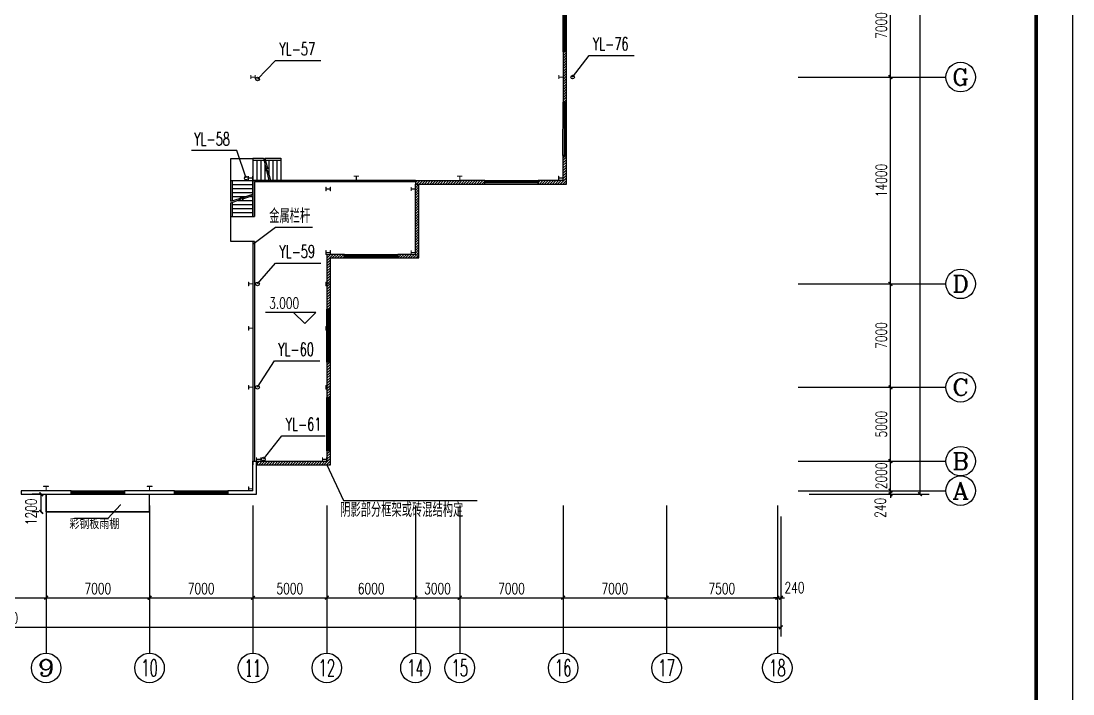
# Model space of a CAD drawing. Extents: x -4407041 to 173436, y -470270 to -29437.
# Drawn here: x -59083 to 12128, y -261544 to -215987 of the extents above; entities that cross this region are included whole.
import ezdxf
from ezdxf.enums import TextEntityAlignment as Align

# ---------------------------------------------------------------- set-up
doc = ezdxf.new("R2010")
doc.units = 0
doc.header["$LTSCALE"] = 1000
doc.header["$MEASUREMENT"] = 0
for name, color, linetype in [('AXIS', 3, 'Continuous'), ('AXIS_TEXT', 7, 'Continuous'), ('DIM_ELEV', 3, 'Continuous'), ('DIM_LEAD', 3, 'Continuous'), ('DIM_雨水', 3, 'Continuous'), ('PUB_DIM', 3, 'Continuous'), ('PUB_HATCH', 8, 'Continuous'), ('PUB_TEXT', 7, 'Continuous'), ('PUB_TITLE', 4, 'Continuous'), ('STAIR', 2, 'Continuous'), ('VPIPE-雨水', 4, 'Continuous'), ('WALL', 9, 'Continuous'), ('WINDOW', 4, 'Continuous')]:
    doc.layers.add(name, color=color, linetype=linetype)
doc.layers.add('STXT_XG_THIN', color=2, linetype='Continuous', lineweight=0)
doc.styles.add('_TCH_AXIS', font='COMPLEX', dxfattribs={"bigfont": 'GBCBIG'})
doc.styles.add('_TCH_DIM', font='SIMPLEX', dxfattribs={"bigfont": 'GBCBIG'})
doc.styles.add('_TCH_DIM_T3', font='SIMPLEX', dxfattribs={"width": 0.705882, "bigfont": 'GBCBIG'})
doc.styles.add('_TWT_SERIAL', font='COMPLEX', dxfattribs={"width": 0.8, "height": 3.5, "bigfont": 'HZTXT'})
doc.styles.add('COMPLEX', font='COMPLEX')
doc.dimstyles.new('_TCH_ARCH&&250', dxfattribs={"dimtxt": 743.75, "dimasz": 250, "dimexe": 625, "dimexo": 750, "dimgap": 250, "dimtad": 1, "dimdec": 0, "dimzin": 0, "dimdsep": 46, "dimtxsty": '_TCH_DIM_T3', "dimblk": 'ARCHTICK', "dimcen": 0.09, "dimclrt": 7, "dimazin": 2, "dimtfac": 1, "dimtdec": 0, "dimtix": 1, "dimtmove": 2, "dimatfit": 3, "dimfxl": 0, "dimtolj": 1, "dimtzin": 0, "dimarcsym": 0})
pattern_1 = [(45, (0, 89.76), (-88.38838, 88.38838), [])]

# ---------------------------------------------------------------- blocks, each defined once
blk = doc.blocks.new('_ArchTick')
at = {"color": 0, "linetype": 'ByBlock', "const_width": 0.4}
blk.add_lwpolyline([(-0.5, -0.5), (0.5, 0.5)], dxfattribs=at)
blk = doc.blocks.new('*D283')
at = {"layer": 'Defpoints', "color": 0}
for p in [(-57715, -248022), (-57133, -248022), (-57133, -249222)]:
    blk.add_point(p, dxfattribs=at)
at = {"layer": 'PUB_DIM', "color": 0, "lineweight": -2}
for p, q in [((-57883, -248022), (-58340, -248022)), ((-57715, -249222), (-57715, -248022)), ((-57883, -249222), (-58340, -249222))]:
    blk.add_line(p, q, dxfattribs=at)
at = {"layer": 'PUB_DIM', "color": 0, "lineweight": -2, "xscale": 250, "yscale": 250, "zscale": 250}
for p, rotation in [((-57715, -248022), 90), ((-57715, -249222), 270)]:
    blk.add_blockref('_ArchTick', p, dxfattribs=dict(at, rotation=rotation))
at = {"layer": 'PUB_DIM', "color": 7, "insert": (-58402, -249222), "char_height": 743.8, "attachment_point": 5, "rotation": 90, "style": '_TCH_DIM_T3'}
blk.add_mtext('\\A1;1200', dxfattribs=at)
blk = doc.blocks.new('*D310')
at = {"layer": 'AXIS', "color": 0, "lineweight": -2}
for p, q in [((-64383, -249532), (-64383, -255657)), ((-57383, -249532), (-57383, -255657)), ((-64383, -255032), (-57383, -255032))]:
    blk.add_line(p, q, dxfattribs=at)
at = {"layer": 'Defpoints', "color": 0}
for p in [(-64383, -248782), (-57383, -248782), (-57383, -255032)]:
    blk.add_point(p, dxfattribs=at)
at = {"layer": 'AXIS', "color": 0, "lineweight": -2, "xscale": 250, "yscale": 250, "zscale": 250, "rotation": 180}
blk.add_blockref('_ArchTick', (-64383, -255032), dxfattribs=at)
at = {"layer": 'AXIS', "color": 0, "lineweight": -2, "xscale": 250, "yscale": 250, "zscale": 250}
blk.add_blockref('_ArchTick', (-57383, -255032), dxfattribs=at)
at = {"layer": 'AXIS', "color": 7, "insert": (-60883, -254410), "char_height": 743.8, "attachment_point": 5, "style": '_TCH_DIM_T3'}
blk.add_mtext('\\A1;7000', dxfattribs=at)
blk = doc.blocks.new('*D311')
at = {"layer": 'AXIS', "color": 0, "lineweight": -2}
for p, q in [((-57383, -249532), (-57383, -255657)), ((-50383, -249532), (-50383, -255657)), ((-57383, -255032), (-50383, -255032))]:
    blk.add_line(p, q, dxfattribs=at)
at = {"layer": 'Defpoints', "color": 0}
for p in [(-57383, -248782), (-50383, -248782), (-50383, -255032)]:
    blk.add_point(p, dxfattribs=at)
at = {"layer": 'AXIS', "color": 0, "lineweight": -2, "xscale": 250, "yscale": 250, "zscale": 250, "rotation": 180}
blk.add_blockref('_ArchTick', (-57383, -255032), dxfattribs=at)
at = {"layer": 'AXIS', "color": 0, "lineweight": -2, "xscale": 250, "yscale": 250, "zscale": 250}
blk.add_blockref('_ArchTick', (-50383, -255032), dxfattribs=at)
at = {"layer": 'AXIS', "color": 7, "insert": (-53883, -254410), "char_height": 743.8, "attachment_point": 5, "style": '_TCH_DIM_T3'}
blk.add_mtext('\\A1;7000', dxfattribs=at)
blk = doc.blocks.new('*D312')
at = {"layer": 'AXIS', "color": 0, "lineweight": -2}
for p, q in [((-50383, -249532), (-50383, -255657)), ((-43383, -249532), (-43383, -255657)), ((-50383, -255032), (-43383, -255032))]:
    blk.add_line(p, q, dxfattribs=at)
at = {"layer": 'Defpoints', "color": 0}
for p in [(-50383, -248782), (-43383, -248782), (-43383, -255032)]:
    blk.add_point(p, dxfattribs=at)
at = {"layer": 'AXIS', "color": 0, "lineweight": -2, "xscale": 250, "yscale": 250, "zscale": 250, "rotation": 180}
blk.add_blockref('_ArchTick', (-50383, -255032), dxfattribs=at)
at = {"layer": 'AXIS', "color": 0, "lineweight": -2, "xscale": 250, "yscale": 250, "zscale": 250}
blk.add_blockref('_ArchTick', (-43383, -255032), dxfattribs=at)
at = {"layer": 'AXIS', "color": 7, "insert": (-46883, -254410), "char_height": 743.8, "attachment_point": 5, "style": '_TCH_DIM_T3'}
blk.add_mtext('\\A1;7000', dxfattribs=at)
blk = doc.blocks.new('*D313')
at = {"layer": 'AXIS', "color": 0, "lineweight": -2}
for p, q in [((-43383, -249532), (-43383, -255657)), ((-38383, -249532), (-38383, -255657)), ((-43383, -255032), (-38383, -255032))]:
    blk.add_line(p, q, dxfattribs=at)
at = {"layer": 'Defpoints', "color": 0}
for p in [(-43383, -248782), (-38383, -248782), (-38383, -255032)]:
    blk.add_point(p, dxfattribs=at)
at = {"layer": 'AXIS', "color": 0, "lineweight": -2, "xscale": 250, "yscale": 250, "zscale": 250, "rotation": 180}
blk.add_blockref('_ArchTick', (-43383, -255032), dxfattribs=at)
at = {"layer": 'AXIS', "color": 0, "lineweight": -2, "xscale": 250, "yscale": 250, "zscale": 250}
blk.add_blockref('_ArchTick', (-38383, -255032), dxfattribs=at)
at = {"layer": 'AXIS', "color": 7, "insert": (-40883, -254410), "char_height": 743.8, "attachment_point": 5, "style": '_TCH_DIM_T3'}
blk.add_mtext('\\A1;5000', dxfattribs=at)
blk = doc.blocks.new('*D314')
at = {"layer": 'AXIS', "color": 0, "lineweight": -2}
for p, q in [((-38383, -249532), (-38383, -255657)), ((-32383, -249532), (-32383, -255657)), ((-38383, -255032), (-32383, -255032))]:
    blk.add_line(p, q, dxfattribs=at)
at = {"layer": 'Defpoints', "color": 0}
for p in [(-38383, -248782), (-32383, -248782), (-32383, -255032)]:
    blk.add_point(p, dxfattribs=at)
at = {"layer": 'AXIS', "color": 0, "lineweight": -2, "xscale": 250, "yscale": 250, "zscale": 250, "rotation": 180}
blk.add_blockref('_ArchTick', (-38383, -255032), dxfattribs=at)
at = {"layer": 'AXIS', "color": 0, "lineweight": -2, "xscale": 250, "yscale": 250, "zscale": 250}
blk.add_blockref('_ArchTick', (-32383, -255032), dxfattribs=at)
at = {"layer": 'AXIS', "color": 7, "insert": (-35383, -254410), "char_height": 743.8, "attachment_point": 5, "style": '_TCH_DIM_T3'}
blk.add_mtext('\\A1;6000', dxfattribs=at)
blk = doc.blocks.new('*D315')
at = {"layer": 'AXIS', "color": 0, "lineweight": -2}
for p, q in [((-32383, -249532), (-32383, -255657)), ((-29383, -249532), (-29383, -255657)), ((-32383, -255032), (-29383, -255032))]:
    blk.add_line(p, q, dxfattribs=at)
at = {"layer": 'Defpoints', "color": 0}
for p in [(-32383, -248782), (-29383, -248782), (-29383, -255032)]:
    blk.add_point(p, dxfattribs=at)
at = {"layer": 'AXIS', "color": 0, "lineweight": -2, "xscale": 250, "yscale": 250, "zscale": 250, "rotation": 180}
blk.add_blockref('_ArchTick', (-32383, -255032), dxfattribs=at)
at = {"layer": 'AXIS', "color": 0, "lineweight": -2, "xscale": 250, "yscale": 250, "zscale": 250}
blk.add_blockref('_ArchTick', (-29383, -255032), dxfattribs=at)
at = {"layer": 'AXIS', "color": 7, "insert": (-30883, -254410), "char_height": 743.8, "attachment_point": 5, "style": '_TCH_DIM_T3'}
blk.add_mtext('\\A1;3000', dxfattribs=at)
blk = doc.blocks.new('*D316')
at = {"layer": 'AXIS', "color": 0, "lineweight": -2}
for p, q in [((-29383, -249532), (-29383, -255657)), ((-22383, -249532), (-22383, -255657)), ((-29383, -255032), (-22383, -255032))]:
    blk.add_line(p, q, dxfattribs=at)
at = {"layer": 'Defpoints', "color": 0}
for p in [(-29383, -248782), (-22383, -248782), (-22383, -255032)]:
    blk.add_point(p, dxfattribs=at)
at = {"layer": 'AXIS', "color": 0, "lineweight": -2, "xscale": 250, "yscale": 250, "zscale": 250, "rotation": 180}
blk.add_blockref('_ArchTick', (-29383, -255032), dxfattribs=at)
at = {"layer": 'AXIS', "color": 0, "lineweight": -2, "xscale": 250, "yscale": 250, "zscale": 250}
blk.add_blockref('_ArchTick', (-22383, -255032), dxfattribs=at)
at = {"layer": 'AXIS', "color": 7, "insert": (-25883, -254410), "char_height": 743.8, "attachment_point": 5, "style": '_TCH_DIM_T3'}
blk.add_mtext('\\A1;7000', dxfattribs=at)
blk = doc.blocks.new('*D317')
at = {"layer": 'AXIS', "color": 0, "lineweight": -2}
for p, q in [((-22383, -249532), (-22383, -255657)), ((-15383, -249532), (-15383, -255657)), ((-22383, -255032), (-15383, -255032))]:
    blk.add_line(p, q, dxfattribs=at)
at = {"layer": 'Defpoints', "color": 0}
for p in [(-22383, -248782), (-15383, -248782), (-15383, -255032)]:
    blk.add_point(p, dxfattribs=at)
at = {"layer": 'AXIS', "color": 0, "lineweight": -2, "xscale": 250, "yscale": 250, "zscale": 250, "rotation": 180}
blk.add_blockref('_ArchTick', (-22383, -255032), dxfattribs=at)
at = {"layer": 'AXIS', "color": 0, "lineweight": -2, "xscale": 250, "yscale": 250, "zscale": 250}
blk.add_blockref('_ArchTick', (-15383, -255032), dxfattribs=at)
at = {"layer": 'AXIS', "color": 7, "insert": (-18883, -254410), "char_height": 743.8, "attachment_point": 5, "style": '_TCH_DIM_T3'}
blk.add_mtext('\\A1;7000', dxfattribs=at)
blk = doc.blocks.new('*D318')
at = {"layer": 'AXIS', "color": 0, "lineweight": -2}
for p, q in [((-15383, -249532), (-15383, -255657)), ((-7883, -249532), (-7883, -255657)), ((-15383, -255032), (-7883, -255032))]:
    blk.add_line(p, q, dxfattribs=at)
at = {"layer": 'Defpoints', "color": 0}
for p in [(-15383, -248782), (-7883, -248782), (-7883, -255032)]:
    blk.add_point(p, dxfattribs=at)
at = {"layer": 'AXIS', "color": 0, "lineweight": -2, "xscale": 250, "yscale": 250, "zscale": 250, "rotation": 180}
blk.add_blockref('_ArchTick', (-15383, -255032), dxfattribs=at)
at = {"layer": 'AXIS', "color": 0, "lineweight": -2, "xscale": 250, "yscale": 250, "zscale": 250}
blk.add_blockref('_ArchTick', (-7883, -255032), dxfattribs=at)
at = {"layer": 'AXIS', "color": 7, "insert": (-11633, -254410), "char_height": 743.8, "attachment_point": 5, "style": '_TCH_DIM_T3'}
blk.add_mtext('\\A1;7500', dxfattribs=at)
blk = doc.blocks.new('*D319')
at = {"layer": 'AXIS', "color": 0, "lineweight": -2}
for p, q in [((-7883, -249532), (-7883, -255657)), ((-7643, -249532), (-7643, -255657)), ((-7883, -255032), (-8133, -255032)), ((-7883, -255032), (-7643, -255032)), ((-7643, -255032), (-7393, -255032))]:
    blk.add_line(p, q, dxfattribs=at)
at = {"layer": 'Defpoints', "color": 0}
for p in [(-7883, -248782), (-7643, -248782), (-7643, -255032)]:
    blk.add_point(p, dxfattribs=at)
at = {"layer": 'AXIS', "color": 0, "lineweight": -2, "xscale": 250, "yscale": 250, "zscale": 250}
blk.add_blockref('_ArchTick', (-7883, -255032), dxfattribs=at)
at = {"layer": 'AXIS', "color": 0, "lineweight": -2, "xscale": 250, "yscale": 250, "zscale": 250, "rotation": 180}
blk.add_blockref('_ArchTick', (-7643, -255032), dxfattribs=at)
at = {"layer": 'AXIS', "color": 7, "insert": (-6718, -254344), "char_height": 743.8, "attachment_point": 5, "style": '_TCH_DIM_T3'}
blk.add_mtext('\\A1;240', dxfattribs=at)
blk = doc.blocks.new('*D320')
at = {"layer": 'AXIS', "color": 0, "lineweight": -2}
for p, q in [((-113623, -249532), (-113623, -257657)), ((-7643, -249532), (-7643, -257657)), ((-113623, -257032), (-7643, -257032))]:
    blk.add_line(p, q, dxfattribs=at)
at = {"layer": 'Defpoints', "color": 0}
for p in [(-113623, -248782), (-7643, -248782), (-7643, -257032)]:
    blk.add_point(p, dxfattribs=at)
at = {"layer": 'AXIS', "color": 0, "lineweight": -2, "xscale": 250, "yscale": 250, "zscale": 250, "rotation": 180}
blk.add_blockref('_ArchTick', (-113623, -257032), dxfattribs=at)
at = {"layer": 'AXIS', "color": 0, "lineweight": -2, "xscale": 250, "yscale": 250, "zscale": 250}
blk.add_blockref('_ArchTick', (-7643, -257032), dxfattribs=at)
at = {"layer": 'AXIS', "color": 7, "insert": (-60633, -256410), "char_height": 743.8, "attachment_point": 5, "style": '_TCH_DIM_T3'}
blk.add_mtext('\\A1;105980', dxfattribs=at)
blk = doc.blocks.new('*D321')
at = {"layer": 'AXIS', "color": 0, "lineweight": -2}
for p, q in [((-5726, -247782), (399, -247782)), ((-226, -247782), (-226, -247532)), ((-226, -248022), (-226, -247782)), ((-5726, -248022), (399, -248022)), ((-226, -248022), (-226, -248272))]:
    blk.add_line(p, q, dxfattribs=at)
at = {"layer": 'Defpoints', "color": 0}
for p in [(-6476, -247782), (-226, -247782), (-6476, -248022)]:
    blk.add_point(p, dxfattribs=at)
at = {"layer": 'AXIS', "color": 0, "lineweight": -2, "xscale": 250, "yscale": 250, "zscale": 250}
for p, rotation in [((-226, -247782), 270), ((-226, -248022), 90)]:
    blk.add_blockref('_ArchTick', p, dxfattribs=dict(at, rotation=rotation))
at = {"layer": 'AXIS', "color": 7, "insert": (-914, -248947), "char_height": 743.8, "attachment_point": 5, "rotation": 90, "style": '_TCH_DIM_T3'}
blk.add_mtext('\\A1;240', dxfattribs=at)
blk = doc.blocks.new('*D322')
at = {"layer": 'AXIS', "color": 0, "lineweight": -2}
for p, q in [((-226, -245782), (-226, -245532)), ((-5726, -245782), (399, -245782)), ((-226, -247782), (-226, -245782)), ((-5726, -247782), (399, -247782)), ((-226, -247782), (-226, -248032))]:
    blk.add_line(p, q, dxfattribs=at)
at = {"layer": 'Defpoints', "color": 0}
for p in [(-6476, -245782), (-226, -245782), (-6476, -247782)]:
    blk.add_point(p, dxfattribs=at)
at = {"layer": 'AXIS', "color": 0, "lineweight": -2, "xscale": 250, "yscale": 250, "zscale": 250}
for p, rotation in [((-226, -245782), 270), ((-226, -247782), 90)]:
    blk.add_blockref('_ArchTick', p, dxfattribs=dict(at, rotation=rotation))
at = {"layer": 'AXIS', "color": 7, "insert": (-848, -246782), "char_height": 743.8, "attachment_point": 5, "rotation": 90, "style": '_TCH_DIM_T3'}
blk.add_mtext('\\A1;2000', dxfattribs=at)
blk = doc.blocks.new('*D323')
at = {"layer": 'AXIS', "color": 0, "lineweight": -2}
for p, q in [((-5726, -240782), (399, -240782)), ((-226, -245782), (-226, -240782)), ((-5726, -245782), (399, -245782))]:
    blk.add_line(p, q, dxfattribs=at)
at = {"layer": 'Defpoints', "color": 0}
for p in [(-6476, -240782), (-226, -240782), (-6476, -245782)]:
    blk.add_point(p, dxfattribs=at)
at = {"layer": 'AXIS', "color": 0, "lineweight": -2, "xscale": 250, "yscale": 250, "zscale": 250}
for p, rotation in [((-226, -240782), 90), ((-226, -245782), 270)]:
    blk.add_blockref('_ArchTick', p, dxfattribs=dict(at, rotation=rotation))
at = {"layer": 'AXIS', "color": 7, "insert": (-848, -243282), "char_height": 743.8, "attachment_point": 5, "rotation": 90, "style": '_TCH_DIM_T3'}
blk.add_mtext('\\A1;5000', dxfattribs=at)
blk = doc.blocks.new('*D324')
at = {"layer": 'AXIS', "color": 0, "lineweight": -2}
for p, q in [((-5726, -233782), (399, -233782)), ((-226, -240782), (-226, -233782)), ((-5726, -240782), (399, -240782))]:
    blk.add_line(p, q, dxfattribs=at)
at = {"layer": 'Defpoints', "color": 0}
for p in [(-6476, -233782), (-226, -233782), (-6476, -240782)]:
    blk.add_point(p, dxfattribs=at)
at = {"layer": 'AXIS', "color": 0, "lineweight": -2, "xscale": 250, "yscale": 250, "zscale": 250}
for p, rotation in [((-226, -233782), 90), ((-226, -240782), 270)]:
    blk.add_blockref('_ArchTick', p, dxfattribs=dict(at, rotation=rotation))
at = {"layer": 'AXIS', "color": 7, "insert": (-848, -237282), "char_height": 743.8, "attachment_point": 5, "rotation": 90, "style": '_TCH_DIM_T3'}
blk.add_mtext('\\A1;7000', dxfattribs=at)
blk = doc.blocks.new('*D325')
at = {"layer": 'AXIS', "color": 0, "lineweight": -2}
for p, q in [((-5726, -219782), (399, -219782)), ((-226, -233782), (-226, -219782)), ((-5726, -233782), (399, -233782))]:
    blk.add_line(p, q, dxfattribs=at)
at = {"layer": 'Defpoints', "color": 0}
for p in [(-6476, -219782), (-226, -219782), (-6476, -233782)]:
    blk.add_point(p, dxfattribs=at)
at = {"layer": 'AXIS', "color": 0, "lineweight": -2, "xscale": 250, "yscale": 250, "zscale": 250}
for p, rotation in [((-226, -219782), 90), ((-226, -233782), 270)]:
    blk.add_blockref('_ArchTick', p, dxfattribs=dict(at, rotation=rotation))
at = {"layer": 'AXIS', "color": 7, "insert": (-848, -226782), "char_height": 743.8, "attachment_point": 5, "rotation": 90, "style": '_TCH_DIM_T3'}
blk.add_mtext('\\A1;14000', dxfattribs=at)
blk = doc.blocks.new('*D326')
at = {"layer": 'AXIS', "color": 0, "lineweight": -2}
for p, q in [((-5726, -212782), (399, -212782)), ((-226, -219782), (-226, -212782)), ((-5726, -219782), (399, -219782))]:
    blk.add_line(p, q, dxfattribs=at)
at = {"layer": 'Defpoints', "color": 0}
for p in [(-6476, -212782), (-226, -212782), (-6476, -219782)]:
    blk.add_point(p, dxfattribs=at)
at = {"layer": 'AXIS', "color": 0, "lineweight": -2, "xscale": 250, "yscale": 250, "zscale": 250}
for p, rotation in [((-226, -212782), 90), ((-226, -219782), 270)]:
    blk.add_blockref('_ArchTick', p, dxfattribs=dict(at, rotation=rotation))
at = {"layer": 'AXIS', "color": 7, "insert": (-848, -216282), "char_height": 743.8, "attachment_point": 5, "rotation": 90, "style": '_TCH_DIM_T3'}
blk.add_mtext('\\A1;7000', dxfattribs=at)
blk = doc.blocks.new('*D350')
at = {"layer": 'AXIS', "color": 0, "lineweight": -2}
for p, q in [((-5726, -65542), (2399, -65542)), ((1774, -248022), (1774, -65542)), ((-5726, -248022), (2399, -248022))]:
    blk.add_line(p, q, dxfattribs=at)
at = {"layer": 'Defpoints', "color": 0}
for p in [(-6476, -65542), (1774, -65542), (-6476, -248022)]:
    blk.add_point(p, dxfattribs=at)
at = {"layer": 'AXIS', "color": 0, "lineweight": -2, "xscale": 250, "yscale": 250, "zscale": 250}
for p, rotation in [((1774, -65542), 90), ((1774, -248022), 270)]:
    blk.add_blockref('_ArchTick', p, dxfattribs=dict(at, rotation=rotation))
at = {"layer": 'AXIS', "color": 7, "insert": (1152, -156782), "char_height": 743.8, "attachment_point": 5, "rotation": 90, "style": '_TCH_DIM_T3'}
blk.add_mtext('\\A1;182480', dxfattribs=at)
blk = doc.blocks.new('$TCHSYS$WIN2D')
for p, q in [((-0.5, 0.5), (0.5, 0.5)), ((-0.5, 0.5), (-0.5, -0.5)), ((0.5, 0.5), (0.5, -0.5)), ((0.5, 0.167), (-0.5, 0.167)), ((0.5, -0.167), (-0.5, -0.167)), ((-0.5, -0.5), (0.5, -0.5))]:
    blk.add_line(p, q)
blk = doc.blocks.new('_AXISO')
blk.add_circle((0, 0), 0.5)
at = {"layer": 'AXIS_TEXT', "style": 'COMPLEX', "width": 1.041667}
blk.add_attdef('A', text='', height=0.56, dxfattribs=at).set_placement((-0.25, -0.28), (0.25, -0.28), align=Align.FIT)

msp = doc.modelspace()

# ---------------------------------------------------------------- hatches: boundary and pattern name
at = {"layer": 'PUB_HATCH'}
h = msp.add_hatch(dxfattribs=at)
h.set_pattern_fill('普通砖', color=256, scale=50, style=0)
h.set_pattern_definition(pattern_1)
h.paths.add_polyline_path([(-22392, -218081.8), (-22393.5, -221481.8), (-22153.5, -221481.9), (-22152, -218081.9)])
h = msp.add_hatch(dxfattribs=at)
h.set_pattern_fill('普通砖', color=256, scale=50, style=0)
h.set_pattern_definition(pattern_1)
h.paths.add_polyline_path([(-22156.1, -227021.9), (-22155.2, -225081.9), (-22395.2, -225081.8), (-22396, -226781.9)])
h = msp.add_hatch(dxfattribs=at)
h.set_pattern_fill('普通砖', color=256, scale=50, style=0)
h.set_pattern_definition(pattern_1)
h.paths.add_polyline_path([(-32383.2, -227021.9), (-29368, -227021.9), (-29360.8, -226941.9), (-29368, -226781.9), (-32383.2, -226781.9)])
h = msp.add_hatch(dxfattribs=at)
h.set_pattern_fill('普通砖', color=256, scale=50, style=0)
h.set_pattern_definition(pattern_1)
h.paths.add_polyline_path([(-32383.2, -231781.9), (-32143.2, -232021.9), (-32143.2, -227021.9), (-32383.2, -227021.9)])
h = msp.add_hatch(dxfattribs=at)
h.set_pattern_fill('普通砖', color=256, scale=50, style=0)
h.set_pattern_definition(pattern_1)
h.paths.add_polyline_path([(-29357.2, -227021.9), (-27683.2, -227021.9), (-27683.2, -226781.9), (-29357.2, -226781.9), (-29364.4, -226941.9)])
h = msp.add_hatch(dxfattribs=at)
h.set_pattern_fill('普通砖', color=256, scale=50, style=0)
h.set_pattern_definition(pattern_1)
h.paths.add_polyline_path([(-22396, -226781.9), (-24083.2, -226781.9), (-24083.2, -227021.9), (-22156.1, -227021.9)])
h = msp.add_hatch(dxfattribs=at)
h.set_pattern_fill('普通砖', color=256, scale=50, style=0)
h.set_pattern_definition(pattern_1)
h.paths.add_polyline_path([(-38383.2, -231781.9), (-38383.2, -235481.9), (-38143.2, -235481.9), (-38143.2, -232021.9)])
h = msp.add_hatch(dxfattribs=at)
h.set_pattern_fill('普通砖', color=256, scale=50, style=0)
h.set_pattern_definition(pattern_1)
h.paths.add_polyline_path([(-38143.2, -232021.9), (-37183.2, -232021.9), (-37183.2, -231781.9), (-38383.2, -231781.9)])
h = msp.add_hatch(dxfattribs=at)
h.set_pattern_fill('普通砖', color=256, scale=50, style=0)
h.set_pattern_definition(pattern_1)
h.paths.add_polyline_path([(-32383.2, -231781.9), (-33583.2, -231781.9), (-33583.2, -232021.9), (-32143.2, -232021.9)])
h = msp.add_hatch(dxfattribs=at)
h.set_pattern_fill('普通砖', color=256, scale=50, style=0)
h.set_pattern_definition(pattern_1)
h.paths.add_polyline_path([(-38143.2, -241481.9), (-38143.2, -239081.9), (-38383.2, -239081.9), (-38383.2, -241481.9)])
h = msp.add_hatch(dxfattribs=at)
h.set_pattern_fill('普通砖', color=256, scale=50, style=0)
h.set_pattern_definition(pattern_1)
h.paths.add_polyline_path([(-38143.2, -246021.9), (-38143.2, -245081.9), (-38383.2, -245081.9), (-38383.2, -245781.9)])
h = msp.add_hatch(dxfattribs=at)
h.set_pattern_fill('普通砖', color=256, scale=50, style=0)
h.set_pattern_definition(pattern_1)
h.paths.add_polyline_path([(-43090.6, -246021.9), (-38143.2, -246021.9), (-38383.2, -245781.9), (-43090.6, -245781.9)])

# ---------------------------------------------------------------- linework, layer by layer
msp.add_line((-43383.2, -226781.9), (-43383.2, -227782.7))
for points in [[(-44883.2, -226782), (-44883.2, -225282), (-43383.2, -225282)], [(-32383.2, -226781.9), (-43383.2, -226781.9), (-43383.2, -229212)], [(-32383.2, -226881.9), (-43283.2, -226881.9), (-43283.2, -229212)], [(-43283.2, -230902), (-44883.2, -230902), (-44883.2, -229212), (-43283.2, -229212)], [(-43383.2, -231086.9), (-41862.9, -229940.6), (-39342.7, -229940.6)], [(-43383.2, -230902), (-43383.2, -245781.9), (-43383.2, -246021.9), (-43383.2, -246021.9)], [(-43283.2, -230902), (-43283.2, -245781.9)], [(-38383.2, -246021.9), (-37249.7, -248452.8), (-28201.9, -248452.8)], [(-50383.2, -249221.9), (-57383.2, -249221.9), (-57383.2, -248021.9), (-57383.2, -249221.9), (-50383.2, -249221.9), (-50383.2, -248021.9)]]:
    msp.add_lwpolyline(points)
at = {"layer": 'AXIS'}
for p, q in [((-6476.5, -219781.9), (3523.5, -219781.9)), ((-6476.5, -233781.9), (3523.5, -233781.9)), ((-6476.5, -240781.9), (3523.5, -240781.9)), ((-6476.5, -245781.9), (3523.5, -245781.9)), ((-6476.5, -247781.9), (3523.5, -247781.9)), ((-57383.2, -248781.9), (-57383.2, -258781.9)), ((-50383.2, -248781.9), (-50383.2, -258781.9)), ((-43383.2, -248781.9), (-43383.2, -258781.9)), ((-38383.2, -248781.9), (-38383.2, -258781.9)), ((-32383.2, -248781.9), (-32383.2, -258781.9)), ((-29383.2, -248781.9), (-29383.2, -258781.9)), ((-22383.2, -248781.9), (-22383.2, -258781.9)), ((-15383.2, -248781.9), (-15383.2, -258781.9)), ((-7883.3, -248781.9), (-7883.3, -258781.9))]:
    msp.add_line(p, q, dxfattribs=at)
msp.add_circle((-7883.3, -259781.9), 1000, dxfattribs=at)
at = {"layer": 'DIM_ELEV'}
for p, q in [((-39132.3, -235717.5), (-42526.8, -235717.5)), ((-39882.3, -236467.5), (-40632.3, -235717.5)), ((-39882.3, -236467.5), (-39132.3, -235717.5))]:
    msp.add_line(p, q, dxfattribs=at)
at = {"layer": 'DIM_LEAD'}
for p, q in [((-52352.1, -248747.3), (-53200.9, -249668.5)), ((-53200.9, -249668.5), (-55469, -249668.5))]:
    msp.add_line(p, q, dxfattribs=at)
at = {"layer": 'DIM_LEAD', "const_width": 40}
msp.add_lwpolyline([(-52338.6, -248732.6, 1), (-52365.7, -248762, 1)], format="xyb", close=True, dxfattribs=at)
at = {"layer": 'DIM_雨水'}
for p, q in [((-21740.5, -219781.9), (-20629.6, -218318.4)), ((-20629.6, -218318.4), (-17568.2, -218318.4)), ((-43074.5, -219912), (-41848, -218656)), ((-41848, -218656), (-38786.6, -218656)), ((-44484.5, -224759), (-47545.9, -224759)), ((-43838.8, -226621.8), (-44484.5, -224759)), ((-43074.5, -233781.8), (-41852, -232374.5)), ((-41852, -232374.5), (-38790.6, -232374.5)), ((-43074.5, -240781.8), (-41926.5, -239000.5)), ((-41926.5, -239000.5), (-38865.1, -239000.5)), ((-42678.5, -245642.2), (-41427, -244068)), ((-41427, -244068), (-38491.8, -244068))]:
    msp.add_line(p, q, dxfattribs=at)
at = {"layer": 'PUB_TITLE'}
msp.add_lwpolyline([(-136371.5, -29436.9), (-136371.5, -292186.9), (12128.5, -292186.9), (12128.5, -29436.9)], close=True, dxfattribs=at)
at = {"layer": 'PUB_TITLE', "const_width": 250}
msp.add_lwpolyline([(-133871.5, -35686.9), (-133871.5, -289686.9), (9628.5, -289686.9), (9628.5, -35686.9)], close=True, dxfattribs=at)
at = {"layer": 'STAIR'}
for p, q in [((-43383.6, -225280.5), (-42679.1, -225280.5)), ((-43383.6, -225280.5), (-43383.6, -225400.5)), ((-43383.6, -225400.5), (-42648.9, -225400.5)), ((-43383.6, -225400.5), (-43383.6, -226780.5)), ((-43113.6, -225400.5), (-43113.6, -226780.5)), ((-42843.6, -225400.5), (-42843.6, -226780.5)), ((-42679.1, -225280.5), (-42512.3, -225942.6)), ((-42576, -225280.5), (-41493.6, -225280.5)), ((-42576, -225280.5), (-42408.8, -225944.2)), ((-42573.6, -225699.4), (-42573.6, -226780.5)), ((-42545.8, -225400.5), (-41493.6, -225400.5)), ((-42303.6, -225400.5), (-42303.6, -226361.6)), ((-42033.6, -225400.5), (-42033.6, -226780.5)), ((-41763.6, -225400.5), (-41763.6, -226780.5)), ((-41493.6, -225280.5), (-41493.6, -225400.5)), ((-41493.6, -225400.5), (-41493.6, -226780.5)), ((-42333.9, -225945.3), (-42556.5, -226096.3)), ((-42556.5, -226096.3), (-42369.7, -226099)), ((-42512.3, -225942.6), (-42333.9, -225945.3)), ((-42473.2, -226097.5), (-42301.1, -226780.5)), ((-42369.7, -226099), (-42198, -226780.5)), ((-44883.2, -228187.5), (-44883.2, -226782)), ((-44883.2, -226782), (-44763.2, -226782)), ((-44763.2, -228148.6), (-44763.2, -226782)), ((-44763.2, -226782), (-43383.2, -226782)), ((-44763.2, -227052), (-43383.2, -227052)), ((-43383.6, -226780.5), (-42301.1, -226780.5)), ((-43383.2, -227701.5), (-43383.2, -226782)), ((-42303.6, -226770.8), (-42303.6, -226780.5)), ((-42198, -226780.5), (-41493.6, -226780.5)), ((-44763.2, -227322), (-43383.2, -227322)), ((-44763.2, -227592), (-43383.2, -227592)), ((-44763.2, -227862), (-43878.7, -227862)), ((-44069.3, -227923.8), (-43383.2, -227701.5)), ((-44064, -228027.2), (-43383.2, -227806.6)), ((-43554.3, -227862), (-43383.2, -227862)), ((-43383.2, -229212), (-43383.2, -227806.6)), ((-44883.2, -228187.5), (-44221.3, -227973)), ((-44883.2, -228292.6), (-44216, -228076.4)), ((-44883.2, -229212), (-44883.2, -228292.6)), ((-44763.2, -228132), (-44712, -228132)), ((-44763.2, -229212), (-44763.2, -228253.7)), ((-44763.2, -228402), (-43383.2, -228402)), ((-44387.6, -228132), (-43383.2, -228132)), ((-44216, -228076.4), (-44225.1, -227898.2)), ((-44225.1, -227898.2), (-44059.7, -228110.3)), ((-44059.7, -228110.3), (-44069.3, -227923.8)), ((-44883.2, -229212), (-44763.2, -229212)), ((-44763.2, -228672), (-43383.2, -228672)), ((-44763.2, -228942), (-43383.2, -228942)), ((-44763.2, -229212), (-43383.2, -229212))]:
    msp.add_line(p, q, dxfattribs=at)
at = {"layer": 'STXT_XG_THIN', "color": 2}
for points in [[(-43533.2, -219906.8), (-43533.2, -219656.8), (-43523, -219656.8), (-43523, -219778.9), (-43243.4, -219778.9), (-43243.4, -219656.8), (-43233.2, -219656.8), (-43233.2, -219906.8), (-43243.4, -219906.8), (-43243.4, -219784.7), (-43523, -219784.7), (-43523, -219906.8), (-43533.2, -219906.8)], [(-22683.2, -219906.9), (-22683.2, -219656.9), (-22673, -219656.9), (-22673, -219779), (-22393.4, -219779), (-22393.4, -219656.9), (-22383.2, -219656.9), (-22383.2, -219906.9), (-22393.4, -219906.9), (-22393.4, -219784.8), (-22673, -219784.8), (-22673, -219906.9), (-22683.2, -219906.9)], [(-43693.4, -226739.7), (-43693.4, -226489.7), (-43683.2, -226489.7), (-43683.2, -226611.8), (-43403.6, -226611.8), (-43403.6, -226489.7), (-43393.4, -226489.7), (-43393.4, -226739.7), (-43403.6, -226739.7), (-43403.6, -226617.6), (-43683.2, -226617.6), (-43683.2, -226739.7), (-43693.4, -226739.7)], [(-36553.2, -226481.9), (-36213.2, -226481.9), (-36213.2, -226492.1), (-36380.3, -226492.1), (-36380.3, -226771.7), (-36213.2, -226771.7), (-36213.2, -226781.9), (-36553.2, -226781.9), (-36553.2, -226771.7), (-36386.1, -226771.7), (-36386.1, -226492.1), (-36553.2, -226492.1), (-36553.2, -226481.9)], [(-29553.2, -226481.9), (-29213.2, -226481.9), (-29213.2, -226492.1), (-29380.3, -226492.1), (-29380.3, -226771.7), (-29213.2, -226771.7), (-29213.2, -226781.9), (-29553.2, -226781.9), (-29553.2, -226771.7), (-29386.1, -226771.7), (-29386.1, -226492.1), (-29553.2, -226492.1), (-29553.2, -226481.9)], [(-22693.4, -226739.8), (-22693.4, -226489.8), (-22683.2, -226489.8), (-22683.2, -226611.9), (-22403.6, -226611.9), (-22403.6, -226489.8), (-22393.4, -226489.8), (-22393.4, -226739.8), (-22403.6, -226739.8), (-22403.6, -226617.7), (-22683.2, -226617.7), (-22683.2, -226739.8), (-22693.4, -226739.8)], [(-38442.1, -227482.4), (-38442.1, -227232.4), (-38431.9, -227232.4), (-38431.9, -227354.5), (-38152.3, -227354.5), (-38152.3, -227232.4), (-38142.1, -227232.4), (-38142.1, -227482.4), (-38152.3, -227482.4), (-38152.3, -227360.3), (-38431.9, -227360.3), (-38431.9, -227482.4), (-38442.1, -227482.4)], [(-32683.2, -227482.4), (-32683.2, -227232.4), (-32673, -227232.4), (-32673, -227354.5), (-32393.4, -227354.5), (-32393.4, -227232.4), (-32383.2, -227232.4), (-32383.2, -227482.4), (-32393.4, -227482.4), (-32393.4, -227360.3), (-32673, -227360.3), (-32673, -227482.4), (-32683.2, -227482.4)], [(-38443.2, -231781.9), (-38443.2, -231531.9), (-38433, -231531.9), (-38433, -231654), (-38153.4, -231654), (-38153.4, -231531.9), (-38143.2, -231531.9), (-38143.2, -231781.9), (-38153.4, -231781.9), (-38153.4, -231659.8), (-38433, -231659.8), (-38433, -231781.9), (-38443.2, -231781.9)], [(-32683.2, -231781.9), (-32683.2, -231531.9), (-32673, -231531.9), (-32673, -231654), (-32393.4, -231654), (-32393.4, -231531.9), (-32383.2, -231531.9), (-32383.2, -231781.9), (-32393.4, -231781.9), (-32393.4, -231659.8), (-32673, -231659.8), (-32673, -231781.9), (-32683.2, -231781.9)], [(-43683.2, -233906.8), (-43683.2, -233656.8), (-43673, -233656.8), (-43673, -233778.9), (-43393.4, -233778.9), (-43393.4, -233656.8), (-43383.2, -233656.8), (-43383.2, -233906.8), (-43393.4, -233906.8), (-43393.4, -233784.7), (-43673, -233784.7), (-43673, -233906.8), (-43683.2, -233906.8)], [(-38443.2, -233906.8), (-38443.2, -233656.8), (-38433, -233656.8), (-38433, -233778.9), (-38153.4, -233778.9), (-38153.4, -233656.8), (-38143.2, -233656.8), (-38143.2, -233906.8), (-38153.4, -233906.8), (-38153.4, -233784.7), (-38433, -233784.7), (-38433, -233906.8), (-38443.2, -233906.8)], [(-43683.2, -236906.8), (-43683.2, -236656.8), (-43673, -236656.8), (-43673, -236778.9), (-43393.4, -236778.9), (-43393.4, -236656.8), (-43383.2, -236656.8), (-43383.2, -236906.8), (-43393.4, -236906.8), (-43393.4, -236784.7), (-43673, -236784.7), (-43673, -236906.8), (-43683.2, -236906.8)], [(-38443.2, -236906.8), (-38443.2, -236656.8), (-38433, -236656.8), (-38433, -236778.9), (-38153.4, -236778.9), (-38153.4, -236656.8), (-38143.2, -236656.8), (-38143.2, -236906.8), (-38153.4, -236906.8), (-38153.4, -236784.7), (-38433, -236784.7), (-38433, -236906.8), (-38443.2, -236906.8)], [(-43683.2, -240906.8), (-43683.2, -240656.8), (-43673, -240656.8), (-43673, -240778.9), (-43393.4, -240778.9), (-43393.4, -240656.8), (-43383.2, -240656.8), (-43383.2, -240906.8), (-43393.4, -240906.8), (-43393.4, -240784.7), (-43673, -240784.7), (-43673, -240906.8), (-43683.2, -240906.8)], [(-38443.2, -240906.8), (-38443.2, -240656.8), (-38433, -240656.8), (-38433, -240778.9), (-38153.4, -240778.9), (-38153.4, -240656.8), (-38143.2, -240656.8), (-38143.2, -240906.8), (-38153.4, -240906.8), (-38153.4, -240784.7), (-38433, -240784.7), (-38433, -240906.8), (-38443.2, -240906.8)], [(-43143.2, -245781.9), (-43143.2, -245531.9), (-43133, -245531.9), (-43133, -245654), (-42853.4, -245654), (-42853.4, -245531.9), (-42843.2, -245531.9), (-42843.2, -245781.9), (-42853.4, -245781.9), (-42853.4, -245659.8), (-43133, -245659.8), (-43133, -245781.9), (-43143.2, -245781.9)], [(-38683.2, -245781.9), (-38683.2, -245531.9), (-38673, -245531.9), (-38673, -245654), (-38393.4, -245654), (-38393.4, -245531.9), (-38383.2, -245531.9), (-38383.2, -245781.9), (-38393.4, -245781.9), (-38393.4, -245659.8), (-38673, -245659.8), (-38673, -245781.9), (-38683.2, -245781.9)], [(-57553.2, -247481.9), (-57213.2, -247481.9), (-57213.2, -247492.1), (-57380.3, -247492.1), (-57380.3, -247771.7), (-57213.2, -247771.7), (-57213.2, -247781.9), (-57553.2, -247781.9), (-57553.2, -247771.7), (-57386.1, -247771.7), (-57386.1, -247492.1), (-57553.2, -247492.1), (-57553.2, -247481.9)], [(-50553.2, -247481.9), (-50213.2, -247481.9), (-50213.2, -247492.1), (-50380.3, -247492.1), (-50380.3, -247771.7), (-50213.2, -247771.7), (-50213.2, -247781.9), (-50553.2, -247781.9), (-50553.2, -247771.7), (-50386.1, -247771.7), (-50386.1, -247492.1), (-50553.2, -247492.1), (-50553.2, -247481.9)], [(-43683.2, -247781.9), (-43683.2, -247531.9), (-43673, -247531.9), (-43673, -247654), (-43393.4, -247654), (-43393.4, -247531.9), (-43383.2, -247531.9), (-43383.2, -247781.9), (-43393.4, -247781.9), (-43393.4, -247659.8), (-43673, -247659.8), (-43673, -247781.9), (-43683.2, -247781.9)]]:
    msp.add_lwpolyline(points, dxfattribs=at)
at = {"layer": 'VPIPE-雨水'}
for centre in [(-43074.5, -219912), (-21740.5, -219781.9), (-43838.8, -226621.8), (-43074.5, -233781.8), (-43074.5, -240781.8), (-42678.5, -245642.2)]:
    msp.add_circle(centre, 125, dxfattribs=at)
at = {"layer": 'WALL', "color": 5}
for p, q in [((-22392, -218081.8), (-22393.5, -221481.8)), ((-22152, -218081.9), (-22392, -218081.8)), ((-22153.5, -221481.9), (-22152, -218081.9)), ((-22393.5, -221481.8), (-22153.5, -221481.9)), ((-22395.2, -225081.8), (-22396, -226781.9)), ((-22155.2, -225081.9), (-22395.2, -225081.8)), ((-22156.1, -227021.9), (-22155.2, -225081.9)), ((-32383.2, -226781.9), (-29368, -226781.9)), ((-32383.2, -226781.9), (-32383.2, -227021.9)), ((-32383.2, -227021.9), (-29368, -227021.9)), ((-32383.2, -231781.9), (-32383.2, -227021.9)), ((-32383.2, -227021.9), (-32143.2, -227021.9)), ((-32143.2, -232021.9), (-32143.2, -227021.9)), ((-27683.2, -226781.9), (-29357.2, -226781.9)), ((-29357.2, -227021.9), (-27683.2, -227021.9)), ((-27683.2, -227021.9), (-27683.2, -226781.9)), ((-22396, -226781.9), (-24083.2, -226781.9)), ((-24083.2, -226781.9), (-24083.2, -227021.9)), ((-24083.2, -227021.9), (-22156.1, -227021.9)), ((-38383.2, -231781.9), (-38383.2, -235481.9)), ((-37183.2, -231781.9), (-38383.2, -231781.9)), ((-38143.2, -235481.9), (-38143.2, -232021.9)), ((-38143.2, -232021.9), (-37183.2, -232021.9)), ((-37183.2, -232021.9), (-37183.2, -231781.9)), ((-32383.2, -231781.9), (-33583.2, -231781.9)), ((-33583.2, -231781.9), (-33583.2, -232021.9)), ((-33583.2, -232021.9), (-32143.2, -232021.9)), ((-38383.2, -235481.9), (-38143.2, -235481.9)), ((-38143.2, -239081.9), (-38383.2, -239081.9)), ((-38383.2, -239081.9), (-38383.2, -241481.9)), ((-38143.2, -241481.9), (-38143.2, -239081.9)), ((-38383.2, -241481.9), (-38143.2, -241481.9)), ((-38143.2, -245081.9), (-38383.2, -245081.9)), ((-38383.2, -245081.9), (-38383.2, -245781.9)), ((-38143.2, -246021.9), (-38143.2, -245081.9)), ((-43383.2, -247781.9), (-43383.2, -245781.9)), ((-43383.2, -245781.9), (-43143.2, -245781.9)), ((-43143.2, -248021.9), (-43143.2, -245781.9)), ((-43090.6, -245781.9), (-38383.2, -245781.9)), ((-43090.6, -245781.9), (-43090.6, -246021.9)), ((-43090.6, -246021.9), (-38143.2, -246021.9)), ((-55683.2, -247781.9), (-59083.2, -247781.9)), ((-59083.2, -247781.9), (-59083.2, -248021.9)), ((-55683.2, -248021.9), (-55683.2, -247781.9)), ((-48683.2, -247781.9), (-52083.2, -247781.9)), ((-52083.2, -247781.9), (-52083.2, -248021.9)), ((-48683.2, -248021.9), (-48683.2, -247781.9)), ((-43383.2, -247781.9), (-45083.2, -247781.9)), ((-45083.2, -247781.9), (-45083.2, -248021.9)), ((-59083.2, -248021.9), (-55683.2, -248021.9)), ((-52083.2, -248021.9), (-48683.2, -248021.9)), ((-45083.2, -248021.9), (-43143.2, -248021.9))]:
    msp.add_line(p, q, dxfattribs=at)

# ---------------------------------------------------------------- block references
at = {"layer": 'AXIS'}
ref = msp.add_blockref('_AXISO', (4523.5, -219781.9), dxfattribs=dict(at, xscale=2000, yscale=2000, zscale=2000))
ref.add_attrib('A', 'G', dxfattribs={"layer": 'AXIS_TEXT', "height": 1131.4, "style": '_TCH_AXIS', "width": 1.166667}).set_placement((3957.8, -220347.6), (5089.2, -220347.6), align=Align.FIT)
ref = msp.add_blockref('_AXISO', (4523.5, -233781.9), dxfattribs=dict(at, xscale=2000, yscale=2000, zscale=2000))
ref.add_attrib('A', 'D', dxfattribs={"layer": 'AXIS_TEXT', "height": 1131.4, "style": '_TCH_AXIS', "width": 1.235294}).set_placement((3957.8, -234347.6), (5089.2, -234347.6), align=Align.FIT)
ref = msp.add_blockref('_AXISO', (4523.5, -240781.9), dxfattribs=dict(at, xscale=2000, yscale=2000, zscale=2000))
ref.add_attrib('A', 'C', dxfattribs={"layer": 'AXIS_TEXT', "height": 1131.4, "style": '_TCH_AXIS', "width": 1.4}).set_placement((3957.8, -241347.6), (5089.2, -241347.6), align=Align.FIT)
ref = msp.add_blockref('_AXISO', (4523.5, -245781.9), dxfattribs=dict(at, xscale=2000, yscale=2000, zscale=2000))
ref.add_attrib('A', 'B', dxfattribs={"layer": 'AXIS_TEXT', "height": 1131.4, "style": '_TCH_AXIS', "width": 1.235294}).set_placement((3957.8, -246347.6), (5089.2, -246347.6), align=Align.FIT)
ref = msp.add_blockref('_AXISO', (4523.5, -247781.9), dxfattribs=dict(at, xscale=2000, yscale=2000, zscale=2000))
ref.add_attrib('A', 'A', dxfattribs={"layer": 'AXIS_TEXT', "height": 1131.4, "style": '_TCH_AXIS', "width": 1.166667}).set_placement((3957.8, -248347.6), (5089.2, -248347.6), align=Align.FIT)
ref = msp.add_blockref('_AXISO', (-57383.2, -259781.9), dxfattribs=dict(at, xscale=2000, yscale=2000, zscale=2000))
ref.add_attrib('A', '9', dxfattribs={"layer": 'AXIS_TEXT', "height": 1131.4, "style": '_TCH_AXIS', "width": 1.5}).set_placement((-57948.8, -260347.6), (-56817.5, -260347.6), align=Align.FIT)
ref = msp.add_blockref('_AXISO', (-50383.2, -259781.9), dxfattribs=dict(at, xscale=2000, yscale=2000, zscale=2000))
ref.add_attrib('A', '10', dxfattribs={"layer": 'AXIS_TEXT', "height": 1131.37, "style": '_TCH_AXIS', "width": 0.724138}).set_placement((-50948.8, -260347.6), (-49817.5, -260347.6), align=Align.FIT)
ref = msp.add_blockref('_AXISO', (-43383.2, -259781.9), dxfattribs=dict(at, xscale=2000, yscale=2000, zscale=2000))
ref.add_attrib('A', '11', dxfattribs={"layer": 'AXIS_TEXT', "height": 1131.37, "style": '_TCH_AXIS', "width": 0.875}).set_placement((-43948.8, -260347.6), (-42817.5, -260347.6), align=Align.FIT)
ref = msp.add_blockref('_AXISO', (-38383.2, -259781.9), dxfattribs=dict(at, xscale=2000, yscale=2000, zscale=2000))
ref.add_attrib('A', '12', dxfattribs={"layer": 'AXIS_TEXT', "height": 1131.37, "style": '_TCH_AXIS', "width": 0.724138}).set_placement((-38948.8, -260347.6), (-37817.5, -260347.6), align=Align.FIT)
ref = msp.add_blockref('_AXISO', (-32383.2, -259781.9), dxfattribs=dict(at, xscale=2000, yscale=2000, zscale=2000))
ref.add_attrib('A', '14', dxfattribs={"layer": 'AXIS_TEXT', "height": 1131.37, "style": '_TCH_AXIS', "width": 0.677419}).set_placement((-32948.8, -260347.6), (-31817.5, -260347.6), align=Align.FIT)
ref = msp.add_blockref('_AXISO', (-29383.2, -259781.9), dxfattribs=dict(at, xscale=2000, yscale=2000, zscale=2000))
ref.add_attrib('A', '15', dxfattribs={"layer": 'AXIS_TEXT', "height": 1131.37, "style": '_TCH_AXIS', "width": 0.724138}).set_placement((-29948.8, -260347.6), (-28817.5, -260347.6), align=Align.FIT)
ref = msp.add_blockref('_AXISO', (-22383.2, -259781.9), dxfattribs=dict(at, xscale=2000, yscale=2000, zscale=2000))
ref.add_attrib('A', '16', dxfattribs={"layer": 'AXIS_TEXT', "height": 1131.37, "style": '_TCH_AXIS', "width": 0.724138}).set_placement((-22948.8, -260347.6), (-21817.5, -260347.6), align=Align.FIT)
ref = msp.add_blockref('_AXISO', (-15383.2, -259781.9), dxfattribs=dict(at, xscale=2000, yscale=2000, zscale=2000))
ref.add_attrib('A', '17', dxfattribs={"layer": 'AXIS_TEXT', "height": 1131.37, "style": '_TCH_AXIS', "width": 0.724138}).set_placement((-15948.8, -260347.6), (-14817.5, -260347.6), align=Align.FIT)
at = {"layer": 'WINDOW'}
for p, xscale, yscale, zscale, rotation in [((-22271.2, -216281.9), -3600, 240, -3600, 269.9738088464871), ((-22274.4, -223281.9), -3600, -240, -3600, 269.9738088464871), ((-38263.2, -237281.9), 3600, -240, 3600, 90.00000000000011), ((-38263.2, -243281.9), 3600, -240, 3600, 90.00000000000011)]:
    msp.add_blockref('$TCHSYS$WIN2D', p, dxfattribs=dict(at, xscale=xscale, yscale=yscale, zscale=zscale, rotation=rotation))
at = {"layer": 'WINDOW', "xscale": 3600, "yscale": -240, "zscale": 3600}
for p in [(-25883.2, -226901.9), (-35383.2, -231901.9), (-53883.2, -247901.9), (-46883.2, -247901.9)]:
    msp.add_blockref('$TCHSYS$WIN2D', p, dxfattribs=at)

# ---------------------------------------------------------------- texts
at = {"layer": 'AXIS', "color": 7, "style": '_TCH_AXIS', "width": 0.724138}
msp.add_text('18', height=1131.37, dxfattribs=at).set_placement((-8449, -260347.6), (-7317.6, -260347.6), align=Align.FIT)
at = {"layer": 'DIM_ELEV', "color": 7, "style": '_TCH_DIM', "width": 0.705882}
msp.add_text('3.000', height=743.75, dxfattribs=at).set_placement((-42286.8, -235455))
at = {"layer": 'DIM_雨水', "color": 7, "style": '_TWT_SERIAL', "width": 0.64}
for s, p in [('YL-76', (-20383.2, -217968.4)), ('YL-57', (-41601.6, -218306)), ('YL-58', (-47370.9, -224409)), ('YL-59', (-41605.6, -232024.5)), ('YL-60', (-41680.1, -238650.5)), ('YL-61', (-41173.5, -243718))]:
    msp.add_text(s, height=875, dxfattribs=at).set_placement(p)
at = {"layer": 'PUB_TEXT', "style": '_TCH_DIM'}
for s, height, p in [('金属栏杆', 964.54, (-42285.2, -229670.9)), ('阴影部分框架或砖混结构定', 964.539, (-37477.7, -249561.7)), ('彩钢板雨棚', 675.18, (-55807.9, -250380.3))]:
    msp.add_text(s, height=height, dxfattribs=at).set_placement(p)

# ---------------------------------------------------------------- dimensions: what is measured, and where the dimension line sits
at = {"layer": 'AXIS'}
for p1, p2, distance, picture, middle in [((-6476.5, -248021.9), (-6476.5, -65541.9), -8250, '*D350', (1151.6, -156781.9)), ((-6476.5, -219781.9), (-6476.5, -212781.9), -6250, '*D326', (-848.4, -216281.9)), ((-6476.5, -233781.9), (-6476.5, -219781.9), -6250, '*D325', (-848.4, -226781.9)), ((-6476.5, -240781.9), (-6476.5, -233781.9), -6250, '*D324', (-848.4, -237281.9)), ((-6476.5, -245781.9), (-6476.5, -240781.9), -6250, '*D323', (-848.4, -243281.9)), ((-6476.5, -247781.9), (-6476.5, -245781.9), -6250, '*D322', (-848.4, -246781.9)), ((-113623.2, -248781.9), (-7643.2, -248781.9), -8250, '*D320', (-60633.2, -256410)), ((-64383.2, -248781.9), (-57383.2, -248781.9), -6250, '*D310', (-60883.2, -254410)), ((-57383.2, -248781.9), (-50383.2, -248781.9), -6250, '*D311', (-53883.2, -254410)), ((-50383.2, -248781.9), (-43383.2, -248781.9), -6250, '*D312', (-46883.2, -254410)), ((-43383.2, -248781.9), (-38383.2, -248781.9), -6250, '*D313', (-40883.2, -254410)), ((-38383.2, -248781.9), (-32383.2, -248781.9), -6250, '*D314', (-35383.2, -254410)), ((-32383.2, -248781.9), (-29383.2, -248781.9), -6250, '*D315', (-30883.2, -254410)), ((-29383.2, -248781.9), (-22383.2, -248781.9), -6250, '*D316', (-25883.2, -254410)), ((-22383.2, -248781.9), (-15383.2, -248781.9), -6250, '*D317', (-18883.2, -254410)), ((-15383.2, -248781.9), (-7883.3, -248781.9), -6250, '*D318', (-11633.2, -254410))]:
    dim = msp.add_aligned_dim(p1=p1, p2=p2, distance=distance, dimstyle='_TCH_ARCH&&250', dxfattribs=at)
    dim.commit()
    dim.dimension.update_dxf_attribs({"geometry": picture, "text_midpoint": middle})
for base, p1, p2, angle, picture, middle in [((-226.5, -247781.9), (-6476.5, -248021.9), (-6476.5, -247781.9), 90, '*D321', (-914, -248946.9)), ((-7643.2, -255031.9), (-7883.3, -248781.9), (-7643.2, -248781.9), 0, '*D319', (-6718.2, -254344.4))]:
    dim = msp.add_linear_dim(base=base, p1=p1, p2=p2, angle=angle, dimstyle='_TCH_ARCH&&250', dxfattribs=at)
    dim.commit()
    dim.dimension.update_dxf_attribs({"geometry": picture, "text_midpoint": middle, "dimtype": 129})
at = {"layer": 'PUB_DIM'}
dim = msp.add_linear_dim(base=(-57714.5, -248021.9), p1=(-57133.2, -249221.9), p2=(-57133.2, -248021.9), angle=90, dimstyle='_TCH_ARCH&&250', dxfattribs=at)
dim.commit()
dim.dimension.update_dxf_attribs({"geometry": '*D283', "text_midpoint": (-58402, -249221.9), "dimtype": 129})

doc.saveas('drawing.dxf')
